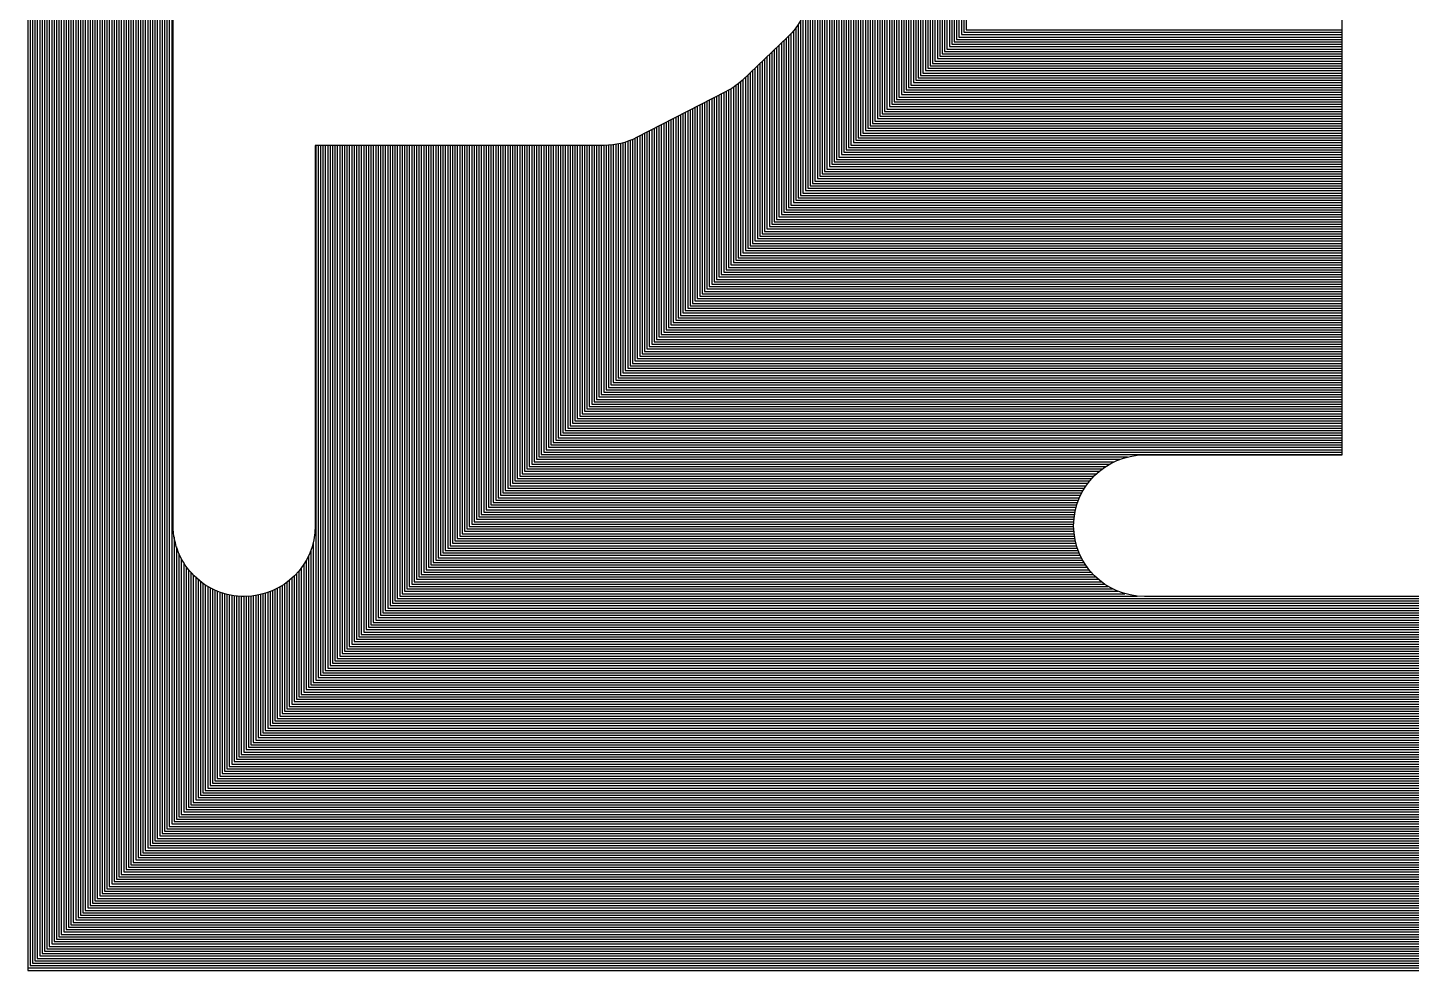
# Model space of a CAD drawing. Extents: x 0 to 5.72, y -4.73 to 0.03.
# Drawn here: x 0 to 1.464, y -2.032 to -1.034 of the extents above; entities that cross this region are included whole.
import ezdxf

# ---------------------------------------------------------------- set-up
doc = ezdxf.new("R2010")
doc.units = 0
doc.layers.get('0').update_dxf_attribs({"linetype": 'CONTINUOUS'})
doc.layers.add('Layer_1', color=7, linetype='CONTINUOUS')

msp = doc.modelspace()

# ---------------------------------------------------------------- linework, layer by layer
at = {"color": 7}
msp.add_lwpolyline([(0, 0.0197), (0, -2.032371), (5.72058, -2.032371), (5.72058, 0.0197)], close=True, dxfattribs=at)
for points in [[(0.153995, -1.561602), (0.153995, -1.08411), (0.153995, -0.560627)], [(1.181839, -1.48667), (1.39113, -1.48667), (1.39113, -0.790072), (1.3286, -0.8526)], [(0.804085, -1.044319), (0.756026, -1.090313)], [(0.738454, -1.102198), (0.644403, -1.150773)], [(0.610298, -1.15904), (0.304373, -1.15904), (0.304373, -1.561602)], [(1.75338, -1.636532), (1.46606, -1.636532), (1.181839, -1.636532)]]:
    msp.add_lwpolyline(points, dxfattribs=at)
for points in [[(0.819587, -1.023648), (0.815654, -1.031383), (0.810409, -1.038377), (0.804085, -1.044319)], [(0.756026, -1.090313), (0.750761, -1.095087), (0.744845, -1.099089), (0.738454, -1.102198)], [(0.644403, -1.150773), (0.633849, -1.156187), (0.62216, -1.15902), (0.610298, -1.15904)], [(1.106909, -1.561602), (1.106946, -1.520235), (1.140471, -1.486708), (1.181839, -1.48667)], [(0.176145, -1.614749), (0.161985, -1.600686), (0.154013, -1.581559), (0.153995, -1.561602)], [(0.304373, -1.561602), (0.304335, -1.602969), (0.27081, -1.636494), (0.229443, -1.636532)], [(1.181839, -1.636532), (1.140472, -1.636494), (1.106948, -1.602969), (1.106909, -1.561602)], [(0.229443, -1.636532), (0.209487, -1.636652), (0.190305, -1.628812), (0.176145, -1.614749)]]:
    msp.add_open_spline(points, degree=3, dxfattribs=at)
at = {"layer": 'Layer_1', "color": 4}
for points in [[(5.720587, 0.0197), (0, 0.0197), (0, 0.0197), (0, 0.0197), (0, -2.029831), (0, -2.029831), (5.718047, -2.029831)], [(5.718047, 0.01716), (0.00254, 0.01716), (0.00254, -2.027291), (5.715507, -2.027291)], [(5.715507, 0.01462), (0.00508, 0.01462), (0.00508, -2.024751), (5.712967, -2.024751)], [(5.712967, 0.01208), (0.00762, 0.01208), (0.00762, -2.022211), (5.710427, -2.022211)], [(5.710427, 0.00954), (0.01016, 0.00954), (0.01016, -2.019671), (5.707887, -2.019671)], [(5.707887, 0.007), (0.0127, 0.007), (0.0127, -2.017131), (5.705347, -2.017131)], [(5.705347, 0.00446), (0.01524, 0.00446), (0.01524, -2.014591), (5.702807, -2.014591)], [(5.702807, 0.00192), (0.01778, 0.00192), (0.01778, -2.012051), (5.700267, -2.012051)], [(5.700267, -0.00062), (0.02032, -0.00062), (0.02032, -2.009511), (5.697728, -2.009511)], [(5.697728, -0.00316), (0.02286, -0.00316), (0.02286, -2.006971), (5.695188, -2.006971)], [(5.695188, -0.0057), (0.0254, -0.0057), (0.0254, -2.004431), (5.692648, -2.004431)], [(5.692648, -0.00824), (0.02794, -0.00824), (0.02794, -2.001891), (5.690108, -2.001891)], [(5.690108, -0.01078), (0.03048, -0.01078), (0.03048, -1.999351), (5.687568, -1.999351)], [(5.687568, -0.01332), (0.03302, -0.01332), (0.03302, -1.996811), (5.685028, -1.996811)], [(5.685028, -0.01586), (0.03556, -0.01586), (0.03556, -1.994271), (5.682488, -1.994271)], [(5.682488, -0.0184), (0.0381, -0.0184), (0.0381, -1.991731), (5.679948, -1.991731)], [(5.679948, -0.02094), (0.04064, -0.02094), (0.04064, -1.989191), (5.677408, -1.989191)], [(5.677408, -0.02348), (0.04318, -0.02348), (0.04318, -1.986651), (5.674868, -1.986651)], [(5.674868, -0.02602), (0.04572, -0.02602), (0.04572, -1.984111), (5.672328, -1.984111)], [(5.672328, -0.02856), (0.04826, -0.02856), (0.04826, -1.981571), (5.669788, -1.981571)], [(5.669788, -0.0311), (0.0508, -0.0311), (0.0508, -1.979031), (5.667248, -1.979031)], [(5.667248, -0.03364), (0.05334, -0.03364), (0.05334, -1.976491), (5.664708, -1.976491)], [(5.664708, -0.03618), (0.05588, -0.03618), (0.05588, -1.973951), (5.662168, -1.973951)], [(5.662168, -0.03872), (0.05842, -0.03872), (0.05842, -1.971411), (5.659628, -1.971411)], [(5.659628, -0.04126), (0.06096, -0.04126), (0.06096, -1.968871), (5.657088, -1.968871)], [(5.657088, -0.0438), (0.0635, -0.0438), (0.0635, -1.966331), (5.654548, -1.966331)], [(5.654548, -0.04634), (0.06604, -0.04634), (0.06604, -1.963791), (5.652008, -1.963791)], [(5.652008, -0.04888), (0.06858, -0.04888), (0.06858, -1.961251), (5.649468, -1.961251)], [(5.649468, -0.05142), (0.07112, -0.05142), (0.07112, -1.958711), (5.646928, -1.958711)], [(5.646928, -0.05396), (0.07366, -0.05396), (0.07366, -1.956171), (5.644388, -1.956171)], [(5.644388, -0.0565), (0.0762, -0.0565), (0.0762, -1.953631), (5.641848, -1.953631)], [(5.641848, -0.05904), (0.07874, -0.05904), (0.07874, -1.951091), (5.639308, -1.951091)], [(5.639308, -0.06158), (0.08128, -0.06158), (0.08128, -1.948551), (5.636768, -1.948551)], [(5.636768, -0.06412), (0.08382, -0.06412), (0.08382, -1.946011), (5.634228, -1.946011)], [(5.634228, -0.06666), (0.08636, -0.06666), (0.08636, -1.943471), (5.631688, -1.943471)], [(5.631688, -0.0692), (0.0889, -0.0692), (0.0889, -1.940931), (5.629148, -1.940931)], [(5.629148, -0.07174), (0.09144, -0.07174), (0.09144, -1.938391), (5.626608, -1.938391)], [(5.626608, -0.07428), (0.09398, -0.07428), (0.09398, -1.935851), (5.624068, -1.935851)], [(5.624068, -0.07682), (0.09652, -0.07682), (0.09652, -1.933311), (5.621528, -1.933311)], [(5.621528, -0.07936), (0.09906, -0.07936), (0.09906, -1.930771), (5.618988, -1.930771)], [(5.618988, -0.0819), (0.1016, -0.0819), (0.1016, -1.928231), (5.616448, -1.928231)], [(5.616448, -0.08444), (0.10414, -0.08444), (0.10414, -1.925691), (5.613908, -1.925691)], [(5.613908, -0.08698), (0.10668, -0.08698), (0.10668, -1.923151), (5.611368, -1.923151)], [(5.611368, -0.08952), (0.10922, -0.08952), (0.10922, -1.920611), (5.608828, -1.920611)], [(5.608828, -0.09206), (0.11176, -0.09206), (0.11176, -1.918071), (5.606288, -1.918071)], [(5.606288, -0.0946), (0.1143, -0.0946), (0.1143, -1.915531), (5.603748, -1.915531)], [(5.603748, -0.09714), (0.11684, -0.09714), (0.11684, -1.912991), (5.601208, -1.912991)], [(5.601208, -0.09968), (0.11938, -0.09968), (0.11938, -1.910451), (5.598668, -1.910451)], [(5.598668, -0.10222), (0.12192, -0.10222), (0.12192, -1.907911), (5.596128, -1.907911)], [(5.596128, -0.10476), (0.12446, -0.10476), (0.12446, -1.905371), (5.593588, -1.905371)], [(5.593588, -0.1073), (0.127, -0.1073), (0.127, -1.902831), (5.591048, -1.902831)], [(5.591048, -0.10984), (0.12954, -0.10984), (0.12954, -1.900291), (5.588508, -1.900291)], [(5.588508, -0.11238), (0.13208, -0.11238), (0.13208, -1.897751), (5.585968, -1.897751)], [(5.585968, -0.11492), (0.13462, -0.11492), (0.13462, -1.895211), (5.583428, -1.895211)], [(5.583428, -0.11746), (0.13716, -0.11746), (0.13716, -1.892671), (5.580888, -1.892671)], [(5.580888, -0.12), (0.1397, -0.12), (0.1397, -1.890131), (5.578348, -1.890131)], [(5.578348, -0.12254), (0.14224, -0.12254), (0.14224, -1.887591), (5.575808, -1.887591)], [(5.575808, -0.12508), (0.14478, -0.12508), (0.14478, -1.885051), (5.573268, -1.885051)], [(5.573268, -0.12762), (0.14732, -0.12762), (0.14732, -1.882511), (5.570728, -1.882511)], [(5.570728, -0.13016), (0.14986, -0.13016), (0.14986, -1.879971), (5.568188, -1.879971)], [(5.568188, -0.1327), (0.1524, -0.1327), (0.1524, -1.877431), (5.565648, -1.877431)], [(0.15494, -1.573403), (0.15494, -1.874891), (5.563108, -1.874891), (5.563108, -0.13778), (0.15748, -0.13778), (0.15748, -0.538104)], [(0.15748, -1.58413), (0.15748, -1.872351), (5.560568, -1.872351), (5.560568, -0.14032), (0.16002, -0.14032), (0.16002, -0.531249)], [(0.16002, -1.590985), (0.16002, -1.869811), (5.558028, -1.869811), (5.558028, -0.14286), (0.16256, -0.14286), (0.16256, -0.525895)], [(0.16256, -1.596339), (0.16256, -1.867271), (5.555488, -1.867271), (5.555488, -0.1454), (0.1651, -0.1454), (0.1651, -0.521427)], [(0.1651, -1.600807), (0.1651, -1.864731), (5.552948, -1.864731), (5.552948, -0.14794), (0.16764, -0.14794), (0.16764, -0.517566)], [(0.16764, -1.604668), (0.16764, -1.862191), (5.550408, -1.862191), (5.550408, -0.15048), (0.17018, -0.15048), (0.17018, -0.514162)], [(0.17018, -1.608072), (0.17018, -1.859651), (5.547868, -1.859651), (5.547868, -0.15302), (0.17272, -0.15302), (0.17272, -0.511119)], [(0.17272, -1.611112), (0.17272, -1.857111), (5.545328, -1.857111), (5.545328, -0.15556), (0.17526, -0.15556), (0.17526, -0.508379)], [(0.17526, -1.613855), (0.17526, -1.854571), (5.542788, -1.854571), (5.542788, -0.1581), (0.1778, -0.1581), (0.1778, -0.50589)], [(1.10745, -0.8566), (0.8763, -0.8566), (0.8763, -1.153531), (1.39113, -1.153531)], [(1.107889, -0.85914), (0.87884, -0.85914), (0.87884, -1.150991), (1.39113, -1.150991)], [(1.10842, -0.86168), (0.88138, -0.86168), (0.88138, -1.148451), (1.39113, -1.148451)], [(1.109045, -0.86422), (0.88392, -0.86422), (0.88392, -1.145911), (1.39113, -1.145911)], [(1.109767, -0.86676), (0.88646, -0.86676), (0.88646, -1.143371), (1.39113, -1.143371)], [(1.110584, -0.8693), (0.889, -0.8693), (0.889, -1.140831), (1.39113, -1.140831)], [(1.111504, -0.87184), (0.89154, -0.87184), (0.89154, -1.138291), (1.39113, -1.138291)], [(1.11253, -0.87438), (0.89408, -0.87438), (0.89408, -1.135751), (1.39113, -1.135751)], [(1.113665, -0.87692), (0.89662, -0.87692), (0.89662, -1.133211), (1.39113, -1.133211)], [(1.114913, -0.87946), (0.89916, -0.87946), (0.89916, -1.130671), (1.39113, -1.130671)], [(1.116282, -0.882), (0.9017, -0.882), (0.9017, -1.128131), (1.39113, -1.128131)], [(1.11778, -0.88454), (0.90424, -0.88454), (0.90424, -1.125591), (1.39113, -1.125591)], [(1.119419, -0.88708), (0.90678, -0.88708), (0.90678, -1.123051), (1.39113, -1.123051)], [(1.121207, -0.88962), (0.90932, -0.88962), (0.90932, -1.120511), (1.39113, -1.120511)], [(1.12316, -0.89216), (0.91186, -0.89216), (0.91186, -1.117971), (1.39113, -1.117971)], [(1.125296, -0.8947), (0.9144, -0.8947), (0.9144, -1.115431), (1.39113, -1.115431)], [(1.127641, -0.89724), (0.91694, -0.89724), (0.91694, -1.112891), (1.39113, -1.112891)], [(1.130216, -0.89978), (0.91948, -0.89978), (0.91948, -1.110351), (1.39113, -1.110351)], [(1.133063, -0.90232), (0.92202, -0.90232), (0.92202, -1.107811), (1.39113, -1.107811)], [(1.136233, -0.90486), (0.92456, -0.90486), (0.92456, -1.105271), (1.39113, -1.105271)], [(1.139797, -0.9074), (0.9271, -0.9074), (0.9271, -1.102731), (1.39113, -1.102731)], [(0.87122, -0.918901), (0.87122, -1.158611), (1.39113, -1.158611)], [(0.87376, -0.910633), (0.87376, -1.156071), (1.39113, -1.156071)], [(1.143869, -0.90994), (0.92964, -0.90994), (0.92964, -1.100191), (1.39113, -1.100191)], [(1.148629, -0.91248), (0.93218, -0.91248), (0.93218, -1.097651), (1.39113, -1.097651)], [(1.15444, -0.91502), (0.93472, -0.91502), (0.93472, -1.095111), (1.39113, -1.095111)], [(1.162212, -0.91756), (0.93726, -0.91756), (0.93726, -1.092571), (1.39113, -1.092571)], [(1.179896, -0.9201), (0.9398, -0.9201), (0.9398, -1.090031), (1.39113, -1.090031)], [(0.8636, -0.93515), (0.8636, -1.166231), (1.39113, -1.166231)], [(0.86614, -0.930042), (0.86614, -1.163691), (1.39113, -1.163691)], [(0.86868, -0.924918), (0.86868, -1.161151), (1.39113, -1.161151)], [(1.39113, -0.92264), (0.94234, -0.92264), (0.94234, -1.087491), (1.39113, -1.087491)], [(1.39113, -0.92518), (0.94488, -0.92518), (0.94488, -1.084951), (1.39113, -1.084951)], [(1.39113, -0.92772), (0.94742, -0.92772), (0.94742, -1.082411), (1.39113, -1.082411)], [(1.39113, -0.93026), (0.94996, -0.93026), (0.94996, -1.079871), (1.39113, -1.079871)], [(1.39113, -0.9328), (0.9525, -0.9328), (0.9525, -1.077331), (1.39113, -1.077331)], [(1.39113, -0.93534), (0.95504, -0.93534), (0.95504, -1.074791), (1.39113, -1.074791)], [(0.85598, -0.950471), (0.85598, -1.173851), (1.39113, -1.173851)], [(0.85852, -0.945365), (0.85852, -1.171311), (1.39113, -1.171311)], [(0.86106, -0.940257), (0.86106, -1.168771), (1.39113, -1.168771)], [(1.39113, -0.93788), (0.95758, -0.93788), (0.95758, -1.072251), (1.39113, -1.072251)], [(1.39113, -0.94042), (0.96012, -0.94042), (0.96012, -1.069711), (1.39113, -1.069711)], [(1.39113, -0.94296), (0.96266, -0.94296), (0.96266, -1.067171), (1.39113, -1.067171)], [(1.39113, -0.9455), (0.9652, -0.9455), (0.9652, -1.064631), (1.39113, -1.064631)], [(1.39113, -0.94804), (0.96774, -0.94804), (0.96774, -1.062091), (1.39113, -1.062091)], [(1.39113, -0.95058), (0.97028, -0.95058), (0.97028, -1.059551), (1.39113, -1.059551)], [(0.84836, -0.965792), (0.84836, -1.181471), (1.39113, -1.181471)], [(0.8509, -0.960687), (0.8509, -1.178931), (1.39113, -1.178931)], [(0.85344, -0.955579), (0.85344, -1.176391), (1.39113, -1.176391)], [(1.39113, -0.95312), (0.97282, -0.95312), (0.97282, -1.057011), (1.39113, -1.057011)], [(1.39113, -0.95566), (0.97536, -0.95566), (0.97536, -1.054471), (1.39113, -1.054471)], [(1.39113, -0.9582), (0.9779, -0.9582), (0.9779, -1.051931), (1.39113, -1.051931)], [(1.39113, -0.96074), (0.98044, -0.96074), (0.98044, -1.049391), (1.39113, -1.049391)], [(1.39113, -0.96328), (0.98298, -0.96328), (0.98298, -1.046851), (1.39113, -1.046851)], [(1.39113, -0.96582), (0.98552, -0.96582), (0.98552, -1.044311), (1.39113, -1.044311)], [(0.84328, -0.976008), (0.84328, -1.186551), (1.39113, -1.186551)], [(0.84582, -0.9709), (0.84582, -1.184011), (1.39113, -1.184011)], [(1.39113, -0.96836), (0.98806, -0.96836), (0.98806, -1.041771), (1.39113, -1.041771)], [(1.39113, -0.9709), (0.9906, -0.9709), (0.9906, -1.039231), (1.39113, -1.039231)], [(1.39113, -0.97344), (0.99314, -0.97344), (0.99314, -1.036691), (1.39113, -1.036691)], [(0.83566, -0.991329), (0.83566, -1.194171), (1.39113, -1.194171)], [(0.8382, -0.986221), (0.8382, -1.191631), (1.39113, -1.191631)], [(0.84074, -0.981116), (0.84074, -1.189091), (1.39113, -1.189091)], [(0.82804, -1.006651), (0.82804, -1.201791), (1.39113, -1.201791)], [(0.83058, -1.001545), (0.83058, -1.199251), (1.39113, -1.199251)], [(0.83312, -0.996437), (0.83312, -1.196711), (1.39113, -1.196711)], [(0.82042, -1.021972), (0.82042, -1.209411), (1.39113, -1.209411)], [(0.82296, -1.016866), (0.82296, -1.206871), (1.39113, -1.206871)], [(0.8255, -1.011758), (0.8255, -1.204331), (1.39113, -1.204331)], [(0.81026, -1.037778), (0.81026, -1.219571), (1.39113, -1.219571)], [(0.8128, -1.034565), (0.8128, -1.217031), (1.39113, -1.217031)], [(0.81534, -1.030951), (0.81534, -1.214491), (1.39113, -1.214491)], [(0.81788, -1.026816), (0.81788, -1.211951), (1.39113, -1.211951)], [(0.79502, -1.052995), (0.79502, -1.234811), (1.39113, -1.234811)], [(0.79756, -1.050565), (0.79756, -1.232271), (1.39113, -1.232271)], [(0.8001, -1.048134), (0.8001, -1.229731), (1.39113, -1.229731)], [(0.80264, -1.045703), (0.80264, -1.227191), (1.39113, -1.227191)], [(0.80518, -1.04327), (0.80518, -1.224651), (1.39113, -1.224651)], [(0.80772, -1.040661), (0.80772, -1.222111), (1.39113, -1.222111)], [(0.77978, -1.06758), (0.77978, -1.250051), (1.39113, -1.250051)], [(0.78232, -1.065149), (0.78232, -1.247511), (1.39113, -1.247511)], [(0.78486, -1.062718), (0.78486, -1.244971), (1.39113, -1.244971)], [(0.7874, -1.060288), (0.7874, -1.242431), (1.39113, -1.242431)], [(0.78994, -1.057857), (0.78994, -1.239891), (1.39113, -1.239891)], [(0.79248, -1.055426), (0.79248, -1.237351), (1.39113, -1.237351)], [(0.76454, -1.082165), (0.76454, -1.265291), (1.39113, -1.265291)], [(0.76708, -1.079734), (0.76708, -1.262751), (1.39113, -1.262751)], [(0.76962, -1.077303), (0.76962, -1.260211), (1.39113, -1.260211)], [(0.77216, -1.074872), (0.77216, -1.257671), (1.39113, -1.257671)], [(0.7747, -1.072442), (0.7747, -1.255131), (1.39113, -1.255131)], [(0.77724, -1.070011), (0.77724, -1.252591), (1.39113, -1.252591)], [(0.74676, -1.097481), (0.74676, -1.283071), (1.39113, -1.283071)], [(0.7493, -1.095741), (0.7493, -1.280531), (1.39113, -1.280531)], [(0.75184, -1.093839), (0.75184, -1.277991), (1.39113, -1.277991)], [(0.75438, -1.091763), (0.75438, -1.275451), (1.39113, -1.275451)], [(0.75692, -1.089457), (0.75692, -1.272911), (1.39113, -1.272911)], [(0.75946, -1.087026), (0.75946, -1.270371), (1.39113, -1.270371)], [(0.762, -1.084596), (0.762, -1.267831), (1.39113, -1.267831)], [(0.71882, -1.112337), (0.71882, -1.311011), (1.39113, -1.311011)], [(0.72136, -1.111027), (0.72136, -1.308471), (1.39113, -1.308471)], [(0.7239, -1.109714), (0.7239, -1.305931), (1.39113, -1.305931)], [(0.72644, -1.108403), (0.72644, -1.303391), (1.39113, -1.303391)], [(0.72898, -1.10709), (0.72898, -1.300851), (1.39113, -1.300851)], [(0.73152, -1.105779), (0.73152, -1.298311), (1.39113, -1.298311)], [(0.73406, -1.104468), (0.73406, -1.295771), (1.39113, -1.295771)], [(0.7366, -1.103155), (0.7366, -1.293231), (1.39113, -1.293231)], [(0.73914, -1.10186), (0.73914, -1.290691), (1.39113, -1.290691)], [(0.74168, -1.100531), (0.74168, -1.288151), (1.39113, -1.288151)], [(0.74422, -1.099074), (0.74422, -1.285611), (1.39113, -1.285611)], [(0.69088, -1.12677), (0.69088, -1.338951), (1.39113, -1.338951)], [(0.69342, -1.125456), (0.69342, -1.336411), (1.39113, -1.336411)], [(0.69596, -1.124146), (0.69596, -1.333871), (1.39113, -1.333871)], [(0.6985, -1.122833), (0.6985, -1.331331), (1.39113, -1.331331)], [(0.70104, -1.121522), (0.70104, -1.328791), (1.39113, -1.328791)], [(0.70358, -1.120209), (0.70358, -1.326251), (1.39113, -1.326251)], [(0.70612, -1.118898), (0.70612, -1.323711), (1.39113, -1.323711)], [(0.70866, -1.117585), (0.70866, -1.321171), (1.39113, -1.321171)], [(0.7112, -1.116274), (0.7112, -1.318631), (1.39113, -1.318631)], [(0.71374, -1.114961), (0.71374, -1.316091), (1.39113, -1.316091)], [(0.71628, -1.113651), (0.71628, -1.313551), (1.39113, -1.313551)], [(0.66294, -1.141199), (0.66294, -1.366891), (1.39113, -1.366891)], [(0.66548, -1.139886), (0.66548, -1.364351), (1.39113, -1.364351)], [(0.66802, -1.138576), (0.66802, -1.361811), (1.39113, -1.361811)], [(0.67056, -1.137262), (0.67056, -1.359271), (1.39113, -1.359271)], [(0.6731, -1.135952), (0.6731, -1.356731), (1.39113, -1.356731)], [(0.67564, -1.134639), (0.67564, -1.354191), (1.39113, -1.354191)], [(0.67818, -1.133328), (0.67818, -1.351651), (1.39113, -1.351651)], [(0.68072, -1.132015), (0.68072, -1.349111), (1.39113, -1.349111)], [(0.68326, -1.130704), (0.68326, -1.346571), (1.39113, -1.346571)], [(0.6858, -1.129393), (0.6858, -1.344031), (1.39113, -1.344031)], [(0.68834, -1.12808), (0.68834, -1.341491), (1.39113, -1.341491)], [(0.62992, -1.156394), (0.62992, -1.399911), (1.39113, -1.399911)], [(0.63246, -1.155652), (0.63246, -1.397371), (1.39113, -1.397371)], [(0.635, -1.154811), (0.635, -1.394831), (1.39113, -1.394831)], [(0.63754, -1.153869), (0.63754, -1.392291), (1.39113, -1.392291)], [(0.64008, -1.15282), (0.64008, -1.389751), (1.39113, -1.389751)], [(0.64262, -1.151657), (0.64262, -1.387211), (1.39113, -1.387211)], [(0.64516, -1.150381), (0.64516, -1.384671), (1.39113, -1.384671)], [(0.6477, -1.149071), (0.6477, -1.382131), (1.39113, -1.382131)], [(0.65024, -1.147758), (0.65024, -1.379591), (1.39113, -1.379591)], [(0.65278, -1.146447), (0.65278, -1.377051), (1.39113, -1.377051)], [(0.65532, -1.145134), (0.65532, -1.374511), (1.39113, -1.374511)], [(0.65786, -1.143823), (0.65786, -1.371971), (1.39113, -1.371971)], [(0.6604, -1.14251), (0.6604, -1.369431), (1.39113, -1.369431)], [(0.3048, -1.15904), (0.3048, -1.725031), (2.867685, -1.725031)], [(0.30734, -1.15904), (0.30734, -1.722491), (2.862123, -1.722491)], [(0.30988, -1.15904), (0.30988, -1.719951), (2.857525, -1.719951)], [(0.31242, -1.15904), (0.31242, -1.717411), (2.853563, -1.717411)], [(0.31496, -1.15904), (0.31496, -1.714871), (2.850083, -1.714871)], [(0.3175, -1.15904), (0.3175, -1.712331), (2.846984, -1.712331)], [(0.32004, -1.15904), (0.32004, -1.709791), (2.84419, -1.709791)], [(0.32258, -1.15904), (0.32258, -1.707251), (2.84165, -1.707251)], [(0.32512, -1.15904), (0.32512, -1.704711), (2.839339, -1.704711)], [(0.32766, -1.15904), (0.32766, -1.702171), (2.837231, -1.702171)], [(0.3302, -1.15904), (0.3302, -1.699631), (2.835326, -1.699631)], [(0.33274, -1.15904), (0.33274, -1.697091), (2.833548, -1.697091)], [(0.33528, -1.15904), (0.33528, -1.694551), (2.831922, -1.694551)], [(0.33782, -1.15904), (0.33782, -1.692011), (2.830449, -1.692011)], [(0.34036, -1.15904), (0.34036, -1.689471), (2.829103, -1.689471)], [(0.3429, -1.15904), (0.3429, -1.686931), (2.827883, -1.686931)], [(0.34544, -1.15904), (0.34544, -1.684391), (2.826766, -1.684391)], [(0.34798, -1.15904), (0.34798, -1.681851), (2.825775, -1.681851)], [(0.35052, -1.15904), (0.35052, -1.679311), (2.824861, -1.679311)], [(0.35306, -1.15904), (0.35306, -1.676771), (2.824073, -1.676771)], [(0.3556, -1.15904), (0.3556, -1.674231), (2.823362, -1.674231)], [(0.35814, -1.15904), (0.35814, -1.671691), (2.822778, -1.671691)], [(0.36068, -1.15904), (0.36068, -1.669151), (2.822245, -1.669151)], [(0.36322, -1.15904), (0.36322, -1.666611), (2.821838, -1.666611)], [(0.36576, -1.15904), (0.36576, -1.664071), (2.821508, -1.664071)], [(0.3683, -1.15904), (0.3683, -1.661531), (2.821254, -1.661531)], [(0.37084, -1.15904), (0.37084, -1.658991), (2.821102, -1.658991)], [(0.37338, -1.15904), (0.37338, -1.656451), (2.821025, -1.656451)], [(0.37592, -1.15904), (0.37592, -1.653911), (2.821025, -1.653911)], [(0.37846, -1.15904), (0.37846, -1.651371), (2.821127, -1.651371)], [(0.381, -1.15904), (0.381, -1.648831), (2.821279, -1.648831)], [(0.38354, -1.15904), (0.38354, -1.646291), (2.821559, -1.646291)], [(0.38608, -1.15904), (0.38608, -1.643751), (2.821889, -1.643751)], [(0.38862, -1.15904), (0.38862, -1.641211), (2.822321, -1.641211)], [(0.39116, -1.15904), (0.39116, -1.638671), (2.822854, -1.638671)], [(0.3937, -1.15904), (0.3937, -1.636131), (1.174105, -1.636131)], [(0.39624, -1.15904), (0.39624, -1.633591), (1.161042, -1.633591)], [(0.39878, -1.15904), (0.39878, -1.631051), (1.153711, -1.631051)], [(0.40132, -1.15904), (0.40132, -1.628511), (1.148126, -1.628511)], [(0.40386, -1.15904), (0.40386, -1.625971), (1.14351, -1.625971)], [(0.4064, -1.15904), (0.4064, -1.623431), (1.139546, -1.623431)], [(0.40894, -1.15904), (0.40894, -1.620891), (1.136061, -1.620891)], [(0.41148, -1.15904), (0.41148, -1.618351), (1.132952, -1.618351)], [(0.41402, -1.15904), (0.41402, -1.615811), (1.130153, -1.615811)], [(0.41656, -1.15904), (0.41656, -1.613271), (1.127613, -1.613271)], [(0.4191, -1.15904), (0.4191, -1.610731), (1.125299, -1.610731)], [(0.42164, -1.15904), (0.42164, -1.608191), (1.123185, -1.608191)], [(0.42418, -1.15904), (0.42418, -1.605651), (1.121252, -1.605651)], [(0.42672, -1.15904), (0.42672, -1.603111), (1.11948, -1.603111)], [(0.42926, -1.15904), (0.42926, -1.600571), (1.117856, -1.600571)], [(0.4318, -1.15904), (0.4318, -1.598031), (1.116373, -1.598031)], [(0.43434, -1.15904), (0.43434, -1.595491), (1.115019, -1.595491)], [(0.43688, -1.15904), (0.43688, -1.592951), (1.113787, -1.592951)], [(0.43942, -1.15904), (0.43942, -1.590411), (1.11267, -1.590411)], [(0.44196, -1.15904), (0.44196, -1.587871), (1.111664, -1.587871)], [(0.4445, -1.15904), (0.4445, -1.585331), (1.110765, -1.585331)], [(0.44704, -1.15904), (0.44704, -1.582791), (1.109965, -1.582791)], [(0.44958, -1.15904), (0.44958, -1.580251), (1.109264, -1.580251)], [(0.45212, -1.15904), (0.45212, -1.577711), (1.108659, -1.577711)], [(0.45466, -1.15904), (0.45466, -1.575171), (1.108146, -1.575171)], [(0.4572, -1.15904), (0.4572, -1.572631), (1.107724, -1.572631)], [(0.45974, -1.15904), (0.45974, -1.570091), (1.107392, -1.570091)], [(0.46228, -1.15904), (0.46228, -1.567551), (1.107148, -1.567551)], [(0.46482, -1.15904), (0.46482, -1.565011), (1.106988, -1.565011)], [(0.46736, -1.15904), (0.46736, -1.562471), (1.106914, -1.562471)], [(0.4699, -1.15904), (0.4699, -1.559931), (1.106929, -1.559931)], [(0.47244, -1.15904), (0.47244, -1.557391), (1.107028, -1.557391)], [(0.47498, -1.15904), (0.47498, -1.554851), (1.107214, -1.554851)], [(0.47752, -1.15904), (0.47752, -1.552311), (1.107488, -1.552311)], [(0.48006, -1.15904), (0.48006, -1.549771), (1.107849, -1.549771)], [(0.4826, -1.15904), (0.4826, -1.547231), (1.108298, -1.547231)], [(0.48514, -1.15904), (0.48514, -1.544691), (1.108839, -1.544691)], [(0.48768, -1.15904), (0.48768, -1.542151), (1.109474, -1.542151)], [(0.49022, -1.15904), (0.49022, -1.539611), (1.110206, -1.539611)], [(0.49276, -1.15904), (0.49276, -1.537071), (1.111037, -1.537071)], [(0.4953, -1.15904), (0.4953, -1.534531), (1.111969, -1.534531)], [(0.49784, -1.15904), (0.49784, -1.531991), (1.11301, -1.531991)], [(0.50038, -1.15904), (0.50038, -1.529451), (1.114163, -1.529451)], [(0.50292, -1.15904), (0.50292, -1.526911), (1.115433, -1.526911)], [(0.50546, -1.15904), (0.50546, -1.524371), (1.116828, -1.524371)], [(0.508, -1.15904), (0.508, -1.521831), (1.118354, -1.521831)], [(0.51054, -1.15904), (0.51054, -1.519291), (1.120021, -1.519291)], [(0.51308, -1.15904), (0.51308, -1.516751), (1.121842, -1.516751)], [(0.51562, -1.15904), (0.51562, -1.514211), (1.123831, -1.514211)], [(0.51816, -1.15904), (0.51816, -1.511671), (1.126005, -1.511671)], [(0.5207, -1.15904), (0.5207, -1.509131), (1.128387, -1.509131)], [(0.52324, -1.15904), (0.52324, -1.506591), (1.131003, -1.506591)], [(0.52578, -1.15904), (0.52578, -1.504051), (1.133894, -1.504051)], [(0.52832, -1.15904), (0.52832, -1.501511), (1.137115, -1.501511)], [(0.53086, -1.15904), (0.53086, -1.498971), (1.140737, -1.498971)], [(0.5334, -1.15904), (0.5334, -1.496431), (1.144885, -1.496431)], [(0.53594, -1.15904), (0.53594, -1.493891), (1.149759, -1.493891)], [(0.53848, -1.15904), (0.53848, -1.491351), (1.155768, -1.491351)], [(0.54102, -1.15904), (0.54102, -1.488811), (1.164044, -1.488811)], [(0.54356, -1.15904), (0.54356, -1.486271), (1.39113, -1.486271)], [(0.5461, -1.15904), (0.5461, -1.483731), (1.39113, -1.483731)], [(0.54864, -1.15904), (0.54864, -1.481191), (1.39113, -1.481191)], [(0.55118, -1.15904), (0.55118, -1.478651), (1.39113, -1.478651)], [(0.55372, -1.15904), (0.55372, -1.476111), (1.39113, -1.476111)], [(0.55626, -1.15904), (0.55626, -1.473571), (1.39113, -1.473571)], [(0.5588, -1.15904), (0.5588, -1.471031), (1.39113, -1.471031)], [(0.56134, -1.15904), (0.56134, -1.468491), (1.39113, -1.468491)], [(0.56388, -1.15904), (0.56388, -1.465951), (1.39113, -1.465951)], [(0.56642, -1.15904), (0.56642, -1.463411), (1.39113, -1.463411)], [(0.56896, -1.15904), (0.56896, -1.460871), (1.39113, -1.460871)], [(0.5715, -1.15904), (0.5715, -1.458331), (1.39113, -1.458331)], [(0.57404, -1.15904), (0.57404, -1.455791), (1.39113, -1.455791)], [(0.57658, -1.15904), (0.57658, -1.453251), (1.39113, -1.453251)], [(0.57912, -1.15904), (0.57912, -1.450711), (1.39113, -1.450711)], [(0.58166, -1.15904), (0.58166, -1.448171), (1.39113, -1.448171)], [(0.5842, -1.15904), (0.5842, -1.445631), (1.39113, -1.445631)], [(0.58674, -1.15904), (0.58674, -1.443091), (1.39113, -1.443091)], [(0.58928, -1.15904), (0.58928, -1.440551), (1.39113, -1.440551)], [(0.59182, -1.15904), (0.59182, -1.438011), (1.39113, -1.438011)], [(0.59436, -1.15904), (0.59436, -1.435471), (1.39113, -1.435471)], [(0.5969, -1.15904), (0.5969, -1.432931), (1.39113, -1.432931)], [(0.59944, -1.15904), (0.59944, -1.430391), (1.39113, -1.430391)], [(0.60198, -1.15904), (0.60198, -1.427851), (1.39113, -1.427851)], [(0.60452, -1.15904), (0.60452, -1.425311), (1.39113, -1.425311)], [(0.60706, -1.15904), (0.60706, -1.422771), (1.39113, -1.422771)], [(0.6096, -1.15904), (0.6096, -1.420231), (1.39113, -1.420231)], [(0.61214, -1.159015), (0.61214, -1.417691), (1.39113, -1.417691)], [(0.61468, -1.158906), (0.61468, -1.415151), (1.39113, -1.415151)], [(0.61722, -1.158708), (0.61722, -1.412611), (1.39113, -1.412611)], [(0.61976, -1.158426), (0.61976, -1.410071), (1.39113, -1.410071)], [(0.6223, -1.158052), (0.6223, -1.407531), (1.39113, -1.407531)], [(0.62484, -1.157593), (0.62484, -1.404991), (1.39113, -1.404991)], [(0.62738, -1.157039), (0.62738, -1.402451), (1.39113, -1.402451)], [(0.1778, -1.616342), (0.1778, -1.852031), (5.540248, -1.852031), (5.540248, -1.577721)], [(0.30226, -1.579283), (0.30226, -1.727571), (2.874975, -1.727571)], [(0.18034, -1.61861), (0.18034, -1.849491), (5.537708, -1.849491), (5.537708, -1.586548)], [(0.18288, -1.62068), (0.18288, -1.846951), (5.535168, -1.846951), (5.535168, -1.592791)], [(0.29718, -1.593624), (0.29718, -1.732651), (5.420868, -1.732651), (5.420868, -1.620805)], [(0.29972, -1.587597), (0.29972, -1.730111), (2.887599, -1.730111)], [(0.18542, -1.622578), (0.18542, -1.844411), (5.532628, -1.844411), (5.532628, -1.597805)], [(0.18796, -1.624312), (0.18796, -1.841871), (5.530088, -1.841871), (5.530088, -1.602047)], [(0.1905, -1.6259), (0.1905, -1.839331), (5.527548, -1.839331), (5.527548, -1.605742)], [(0.19304, -1.627353), (0.19304, -1.836791), (5.525008, -1.836791), (5.525008, -1.609017)], [(0.28702, -1.609512), (0.28702, -1.742811), (5.431028, -1.742811), (5.431028, -1.627442)], [(0.28956, -1.606291), (0.28956, -1.740271), (5.428488, -1.740271), (5.428488, -1.625999)], [(0.2921, -1.602661), (0.2921, -1.737731), (5.425948, -1.737731), (5.425948, -1.624419)], [(0.29464, -1.598509), (0.29464, -1.735191), (5.423408, -1.735191), (5.423408, -1.622692)], [(0.19558, -1.628679), (0.19558, -1.834251), (5.522468, -1.834251), (5.522468, -1.611953)], [(0.19812, -1.629883), (0.19812, -1.831711), (5.519928, -1.831711), (5.519928, -1.614607)], [(0.20066, -1.630975), (0.20066, -1.829171), (5.517388, -1.829171), (5.517388, -1.617018)], [(0.2032, -1.631958), (0.2032, -1.826631), (5.514848, -1.826631), (5.514848, -1.619217)], [(0.20574, -1.632837), (0.20574, -1.824091), (5.512308, -1.824091), (5.512308, -1.621226)], [(0.20828, -1.633616), (0.20828, -1.821551), (5.509768, -1.821551), (5.509768, -1.623068)], [(0.21082, -1.634297), (0.21082, -1.819011), (5.507228, -1.819011), (5.507228, -1.624757)], [(0.26924, -1.625072), (0.26924, -1.760591), (5.448808, -1.760591), (5.448808, -1.634335)], [(0.27178, -1.623401), (0.27178, -1.758051), (5.446268, -1.758051), (5.446268, -1.63366)], [(0.27432, -1.621577), (0.27432, -1.755511), (5.443728, -1.755511), (5.443728, -1.632887)], [(0.27686, -1.619588), (0.27686, -1.752971), (5.441188, -1.752971), (5.441188, -1.632014)], [(0.2794, -1.617411), (0.2794, -1.750431), (5.438648, -1.750431), (5.438648, -1.631038)], [(0.28194, -1.615029), (0.28194, -1.747891), (5.436108, -1.747891), (5.436108, -1.629956)], [(0.28448, -1.612407), (0.28448, -1.745351), (5.433568, -1.745351), (5.433568, -1.628757)], [(0.21336, -1.634886), (0.21336, -1.816471), (5.504688, -1.816471), (5.504688, -1.626311)], [(0.2159, -1.635382), (0.2159, -1.813931), (5.502148, -1.813931), (5.502148, -1.627731)], [(0.21844, -1.635788), (0.21844, -1.811391), (5.499608, -1.811391), (5.499608, -1.629029)], [(0.22098, -1.636106), (0.22098, -1.808851), (5.497068, -1.808851), (5.497068, -1.630208)], [(0.22352, -1.636334), (0.22352, -1.806311), (5.494528, -1.806311), (5.494528, -1.631272)], [(0.22606, -1.636476), (0.22606, -1.803771), (5.491988, -1.803771), (5.491988, -1.63223)], [(0.2286, -1.636532), (0.2286, -1.801231), (5.489448, -1.801231), (5.489448, -1.633083)], [(0.23114, -1.636512), (0.23114, -1.798691), (5.486908, -1.798691), (5.486908, -1.633837)], [(0.23368, -1.63641), (0.23368, -1.796151), (5.484368, -1.796151), (5.484368, -1.634493)], [(0.23622, -1.636225), (0.23622, -1.793611), (5.481828, -1.793611), (5.481828, -1.635057)], [(0.23876, -1.635951), (0.23876, -1.791071), (5.479288, -1.791071), (5.479288, -1.635527)], [(0.2413, -1.63559), (0.2413, -1.788531), (5.476748, -1.788531), (5.476748, -1.635905)], [(0.24384, -1.635138), (0.24384, -1.785991), (5.474208, -1.785991), (5.474208, -1.636197)], [(0.24638, -1.634597), (0.24638, -1.783451), (5.471668, -1.783451), (5.471668, -1.636403)], [(0.24892, -1.633959), (0.24892, -1.780911), (5.469128, -1.780911), (5.469128, -1.63652)], [(0.25146, -1.633228), (0.25146, -1.778371), (5.466588, -1.778371), (5.466588, -1.63655)], [(0.254, -1.632395), (0.254, -1.775831), (5.464048, -1.775831), (5.464048, -1.636494)], [(0.25654, -1.63146), (0.25654, -1.773291), (5.461508, -1.773291), (5.461508, -1.636355)], [(0.25908, -1.630419), (0.25908, -1.770751), (5.458968, -1.770751), (5.458968, -1.636129)], [(0.26162, -1.629265), (0.26162, -1.768211), (5.456428, -1.768211), (5.456428, -1.635814)], [(0.26416, -1.627995), (0.26416, -1.765671), (5.453888, -1.765671), (5.453888, -1.635412)], [(0.2667, -1.626598), (0.2667, -1.763131), (5.451348, -1.763131), (5.451348, -1.634919)], [(0, -2.032371), (0, -2.032371), (0, -2.032371), (5.720587, -2.032371)]]:
    msp.add_lwpolyline(points, dxfattribs=at)

doc.saveas('drawing.dxf')
